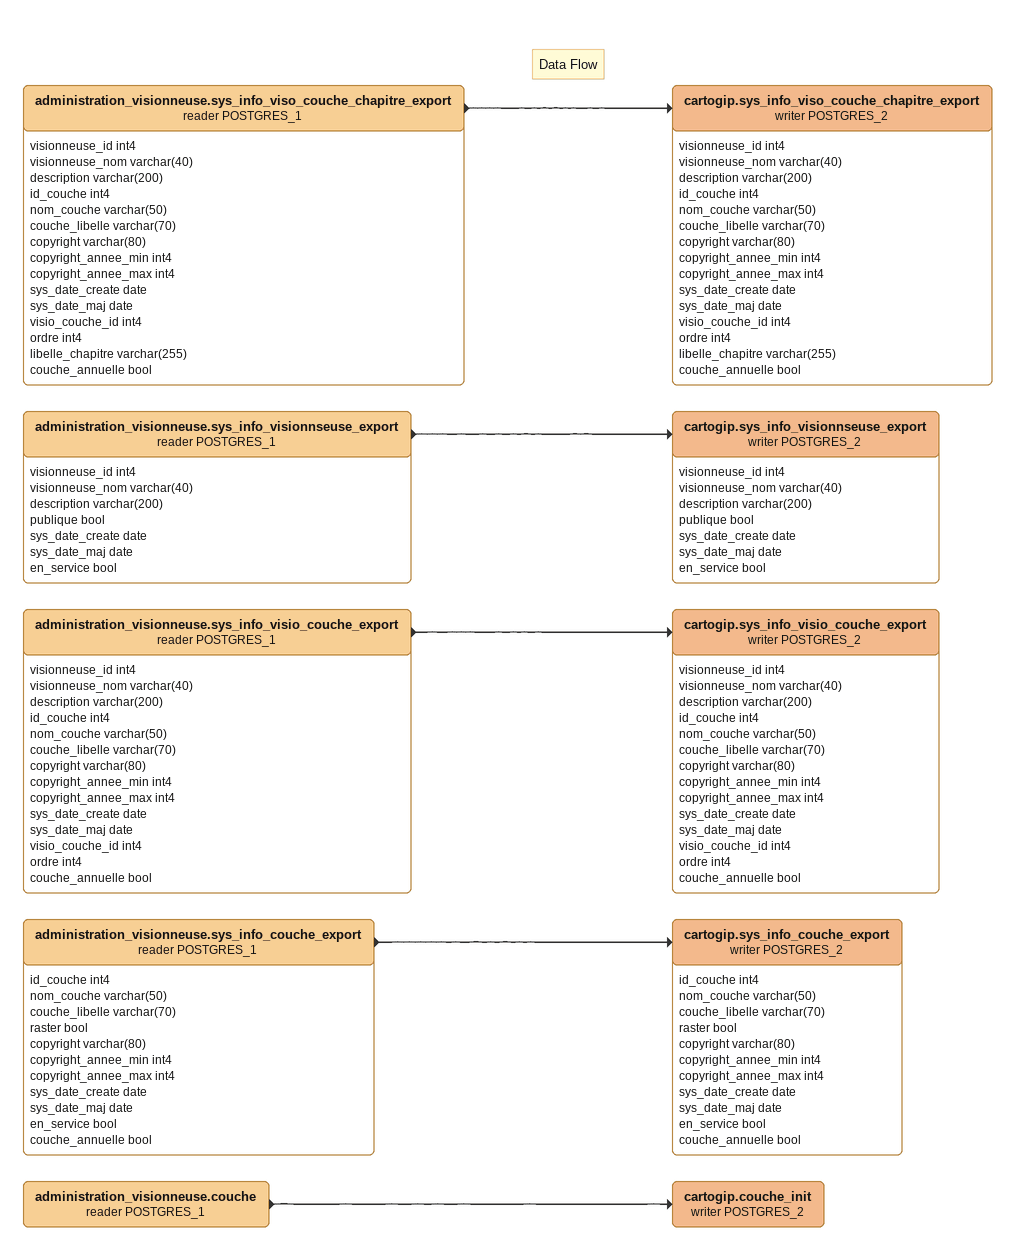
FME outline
administration_visionneuse.sys_info_viso_couche_chapitre_export (reader POSTGRES_1)
    attributes: visionneuse_id int4, visionneuse_nom varchar(40), description varchar(200), id_couche int4, nom_couche varchar(50), couche_libelle varchar(70), copyright varchar(80), copyright_annee_min int4, copyright_annee_max int4, sys_date_create date, sys_date_maj date, visio_couche_id int4, ordre int4, libelle_chapitre varchar(255), couche_annuelle bool
    -> cartogip.sys_info_viso_couche_chapitre_export (writer POSTGRES_2)
Note: Data Flow
cartogip.sys_info_viso_couche_chapitre_export (writer POSTGRES_2)
    attributes: visionneuse_id int4, visionneuse_nom varchar(40), description varchar(200), id_couche int4, nom_couche varchar(50), couche_libelle varchar(70), copyright varchar(80), copyright_annee_min int4, copyright_annee_max int4, sys_date_create date, sys_date_maj date, visio_couche_id int4, ordre int4, libelle_chapitre varchar(255), couche_annuelle bool
administration_visionneuse.sys_info_visionnseuse_export (reader POSTGRES_1)
    attributes: visionneuse_id int4, visionneuse_nom varchar(40), description varchar(200), publique bool, sys_date_create date, sys_date_maj date, en_service bool
    -> cartogip.sys_info_visionnseuse_export (writer POSTGRES_2)
cartogip.sys_info_visionnseuse_export (writer POSTGRES_2)
    attributes: visionneuse_id int4, visionneuse_nom varchar(40), description varchar(200), publique bool, sys_date_create date, sys_date_maj date, en_service bool
administration_visionneuse.sys_info_visio_couche_export (reader POSTGRES_1)
    attributes: visionneuse_id int4, visionneuse_nom varchar(40), description varchar(200), id_couche int4, nom_couche varchar(50), couche_libelle varchar(70), copyright varchar(80), copyright_annee_min int4, copyright_annee_max int4, sys_date_create date, sys_date_maj date, visio_couche_id int4, ordre int4, couche_annuelle bool
    -> cartogip.sys_info_visio_couche_export (writer POSTGRES_2)
cartogip.sys_info_visio_couche_export (writer POSTGRES_2)
    attributes: visionneuse_id int4, visionneuse_nom varchar(40), description varchar(200), id_couche int4, nom_couche varchar(50), couche_libelle varchar(70), copyright varchar(80), copyright_annee_min int4, copyright_annee_max int4, sys_date_create date, sys_date_maj date, visio_couche_id int4, ordre int4, couche_annuelle bool
administration_visionneuse.sys_info_couche_export (reader POSTGRES_1)
    attributes: id_couche int4, nom_couche varchar(50), couche_libelle varchar(70), raster bool, copyright varchar(80), copyright_annee_min int4, copyright_annee_max int4, sys_date_create date, sys_date_maj date, en_service bool, couche_annuelle bool
    -> cartogip.sys_info_couche_export (writer POSTGRES_2)
cartogip.sys_info_couche_export (writer POSTGRES_2)
    attributes: id_couche int4, nom_couche varchar(50), couche_libelle varchar(70), raster bool, copyright varchar(80), copyright_annee_min int4, copyright_annee_max int4, sys_date_create date, sys_date_maj date, en_service bool, couche_annuelle bool
administration_visionneuse.couche (reader POSTGRES_1)
    -> cartogip.couche_init (writer POSTGRES_2)
cartogip.couche_init (writer POSTGRES_2)
